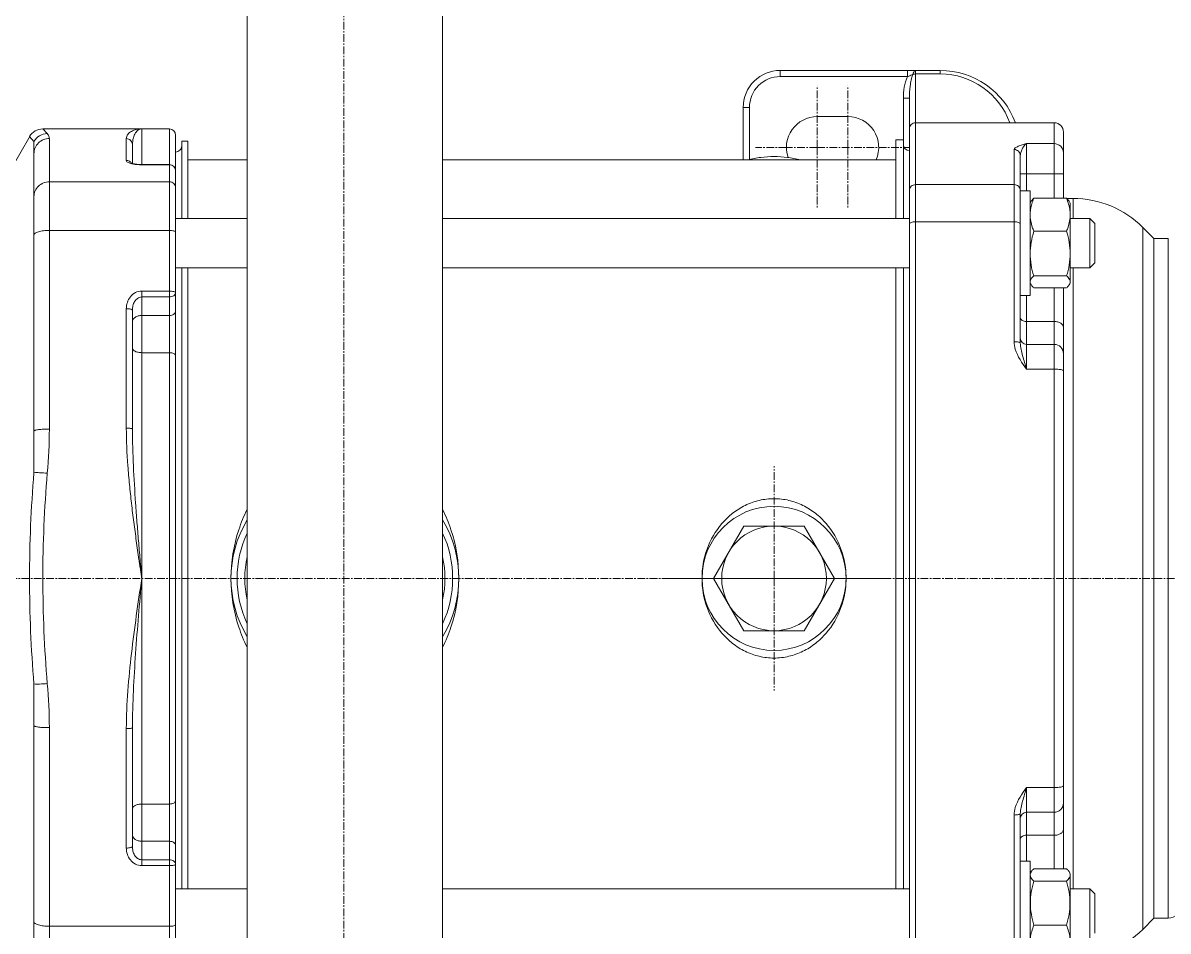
# Model space of a CAD drawing. Header units: millimetres. Extents: x -8913 to 62688, y -13000 to 43000.
# Drawn here: x 907.1 to 1093.1, y 27238.2 to 27385.7 of the extents above; entities that cross this region are included whole.
import ezdxf

# ---------------------------------------------------------------- set-up
doc = ezdxf.new("R2010")
doc.units = ezdxf.units.MM
doc.header["$MEASUREMENT"] = 0
doc.linetypes.add('1735 X DT-5BR-GFP-Ext$0$CENTER', pattern=[2, 1.25, -0.25, 0.25, -0.25])
doc.layers.add('1735 X DT-5BR-GFP-Ext$0$MEP', color=8, linetype='Continuous', lineweight=0)
doc.layers.add('Z--X-REF', color=7, linetype='Continuous', lineweight=0)

# ---------------------------------------------------------------- blocks, each defined once
blk = doc.blocks.new('1735 X DT-5BR-GFP-Ext$0$A$C79553CD1')
at = {"layer": '1735 X DT-5BR-GFP-Ext$0$MEP', "transparency": 33554681}
h = blk.add_hatch(dxfattribs=at)
h.set_pattern_fill('AR-CONC', color=256)
h.set_pattern_definition([(49.99999999999999, (7.152557373046875e-07, -25.00356578826904), (182.1846689960041, -15.93908553890313), [19.05, -209.5500000000002]), (355, (7.152557373046875e-07, -25.00356578826904), (-35.24342142496945, 191.0568452390354), [15.24, -167.64058417]), (100.4514447, (15.18200778961182, -26.33181953430176), (146.9412470903536, 175.1177519121954), [16.19000880000003, -178.0902446000002]), (46.18420000000002, (2.384185791015625e-07, 25.79643487930298), (271.0790408921304, -42.04232793272716), [28.57500000000003, -314.325]), (96.63555760999995, (22.58990001678467, 22.29293441772461), (237.4041340515033, 247.4261245977219), [24.28502314000005, -267.1356081600004]), (351.1841511700001, (2.384185791015625e-07, 25.79643487930298), (237.4041340649775, 247.4261245855329), [22.85996707000003, -251.4597319200005]), (21.00000000000001, (25.40000033378601, 13.09643507003784), (151.6143912691326, -102.2651981870877), [19.05000000000003, -209.5500000000005]), (326.0000000000001, (25.40000033378601, 13.09643507003784), (61.80202834764722, 184.1879661223196), [15.24, -167.64]), (71.45144499999994, (38.03453302383423, 4.574334621429443), (213.4164192787165, 81.92276888590547), [16.19000880000002, -178.0899376000001]), (37.49999999999998, (7.152557373046875e-07, -25.00356578826904), (3.088603250591817, 84.55503887315317), [0, -165.6080000000002, 0, -170.1800000000002, 0, -168.2750000000002]), (7.500000000000011, (7.152557373046875e-07, -25.00356578826904), (66.81966251030588, 100.1805748181197), [0, -97.02800000000009, 0, -161.798, 0, -64.135]), (327.5, (-56.64199948310852, -25.00356578826904), (135.5905951668716, -5.728743992673429), [0, -63.50000000000011, 0, -198.1200000000005, 0, -262.8900000000004]), (317.5, (-82.04199981689453, -25.00356531143188), (148.1291813860183, 25.42649103333307), [0, -82.54999999999998, 0, -131.572, 0, -186.69])])
edge = h.paths.add_edge_path(flags=16)
edge.add_line((-799.9999992847443, -174.9964299201965), (-199.9999995500161, -174.9964294946963))
edge.add_line((-199.9999995231628, -174.9964289665222), (-199.9999989073451, -674.9964296643798))
edge.add_line((-199.9999990463257, -674.9964303970337), (-800.0000003994274, -674.9964288288681))
edge.add_line((-799.9999995231628, -674.9964270591736), (-799.9999985206068, -174.9964283549818))
edge = h.paths.add_edge_path()
edge.add_line((0, 25.00357055664062), (-999.9999991015869, 25.00357050299323))
edge.add_line((-999.9999988079071, 25.00357103347778), (-1000.000000298378, -874.996427245835))
edge.add_line((-1000.000000476837, -874.9964280128479), (7.030278084130259e-07, -874.9964280256308))
edge.add_line((4.76837158203125e-07, -874.9964289665222), (-1.10970290734258e-07, 25.00356937922083))
at = {"layer": '1735 X DT-5BR-GFP-Ext$0$MEP', "linetype": 'Continuous'}
for p, q in [((-558.056667804718, -659.858199596405), (-558.0566916465759, -156.7741136550903)), ((-526.3066701889038, -659.8582029342651), (-526.3066909313202, -156.7741179466248)), ((-638.8816893100739, -492.4999976158142), (-638.8816905021667, -493.077380657196)), ((-612.8816900253296, -492.4999966621399), (-638.8816893100739, -492.4999976158142)), ((-634.8816907405853, -492.4999938011169), (-634.8816905021667, -657.4999985694885)), ((-633.5405466556549, -492.4999995231628), (-633.5405492782593, -493.4999914169312)), ((-612.8816900253296, -492.4999966621399), (-612.8816916942596, -493.4999971389771)), ((-634.8816909790039, -493.0773777961731), (-638.8816905021667, -493.077380657196)), ((-612.8816916942596, -493.4999971389771), (-633.5405471324921, -493.4999942779541)), ((-633.8816907405853, -652.9892873764038), (-633.8816902637482, -497.0107078552246)), ((-633.8816902637482, -497.0107078552246), (-632.8816890716553, -497.010705947876)), ((-632.8816900253296, -503.7508316040039), (-632.8816890716553, -497.010705947876)), ((-623.881689786911, -499.9999966621399), (-618.8816902637482, -499.9999995231628)), ((-607.8816914558411, -506.9385204315186), (-607.8816900253296, -498.4999966621399)), ((-606.8816905021667, -498.4999971389771), (-607.8816900253296, -498.4999966621399)), ((-606.8816900253296, -506.9999976158142), (-606.8816905021667, -498.4999971389771)), ((-634.8816895484924, -500.9999985694885), (-657.3816895484924, -501)), ((-657.3816895484924, -501), (-657.381689786911, -513.2544441223145)), ((-493.2055201530457, -501.9999947547913), (-513.6816928386688, -501.9999976158142)), ((-513.6816902160645, -647.9999961853027), (-513.6816928386688, -501.9999976158142)), ((-509.1816902160645, -501.9999995231628), (-509.1816926002502, -507.8181929588318)), ((-493.8467531204224, -502.7700114250183), (-493.1251916885376, -502.0000066757202)), ((-658.8816905021667, -502.4999976158142), (-658.881689786911, -513.2544422149658)), ((-632.8816919326782, -503.7499961853027), (-631.6816899776459, -503.7499961853027)), ((-632.8816900253296, -516.5527753829956), (-632.8816900253296, -503.7508316040039)), ((-631.6816897392273, -516.5527753829956), (-631.681690454483, -503.7508311271667)), ((-515.681690454483, -503.9999961853027), (-516.6816906929016, -503.9999966621399)), ((-516.6816906929016, -503.9999966621399), (-516.6816909313202, -516.5527749061584)), ((-515.681690454483, -503.9999961853027), (-515.6816899776459, -516.552773475647)), ((-514.6816902160645, -503.000846862793), (-514.6816918849945, -646.9991474151611)), ((-506.6816911697388, -503.5734491348267), (-506.6816902160645, -507.1184978485107)), ((-494.1816911697388, -550.7525272369385), (-494.1816897392273, -503.5535593032837)), ((-491.6816906929016, -504.044894695282), (-490.960107088089, -503.2500004768372)), ((-491.6816902160645, -557.8426814079285), (-491.6816906929016, -504.044894695282)), ((-485.9847102165222, -511.8674592971802), (-491.0408101081848, -503.1100344657898)), ((-652.8816905021667, -504.3915333747864), (-657.3816900253296, -504.3915333747864)), ((-652.8816905021667, -512.0527758598328), (-652.8816905021667, -504.3915333747864)), ((-650.8816914558411, -505.3499622344971), (-650.8816902637482, -536.5621781349182)), ((-507.6816899776459, -504.5651679039001), (-507.6816909313202, -507.6157379150391)), ((-651.8816902637482, -506.3246731758118), (-651.8816900253296, -536.7856540679932)), ((-558.0566902160645, -506.9999990463257), (-631.6816902160645, -506.9999990463257)), ((-516.6816899776459, -506.9999980926514), (-526.3066890239716, -506.9999995231628)), ((-658.8816909790039, -509.292941570282), (-651.8816900253296, -509.2929420471191)), ((-509.1816895008087, -507.7875719070435), (-513.6816916465759, -507.7875719070435)), ((-509.1816926002502, -507.8181929588318), (-513.6816906929016, -507.8181920051575)), ((-650.8816895484924, -511.0415468215942), (-634.8816909790039, -511.0415463447571)), ((-513.6816911697388, -510.5991721153259), (-494.1816899776459, -510.5991721153259)), ((-660.4542741775513, -513.2999973297119), (-660.4542737007141, -516.5527753829956)), ((-660.4542741775513, -513.2999973297119), (-659.4288918972015, -513.2999973297119)), ((-659.3811888694763, -513.2544441223145), (-654.082192659378, -513.2544431686401)), ((-653.4816904067993, -512.0527777671814), (-653.4816906452179, -529.0527729988098)), ((-653.4816904067993, -512.0527777671814), (-651.8816902637482, -512.0527753829956)), ((-659.9816918373108, -514.0527744293213), (-659.793863773346, -513.7274489402771)), ((-659.9816918373108, -514.0527744293213), (-659.981689453125, -526.8312921524048)), ((-653.6695170402527, -513.7274513244629), (-653.4816906452179, -514.0527772903442)), ((-663.981692314148, -517.3527746200562), (-663.1816902160645, -516.5527753829956)), ((-663.1816902160645, -516.5527753829956), (-659.9816908836365, -516.5527739524841)), ((-663.1816902160645, -516.5527753829956), (-663.1816899776459, -524.5527749061584)), ((-558.0566902160645, -516.5527753829956), (-633.8816905021667, -516.5527744293213)), ((-514.6816897392273, -516.5527729988098), (-526.3066914081573, -516.5527739524841)), ((-673.5816912651062, -519.7999982833862), (-671.7679834365845, -517.9862875938416)), ((-671.7679834365845, -517.9862875938416), (-671.7679805755615, -632.0137042999268)), ((-663.981691122055, -517.353497505188), (-663.9816908836365, -523.7520489692688)), ((-659.3943865299225, -518.6266851425171), (-654.0689949989319, -518.6266856193542)), ((-650.881689786911, -517.0909295082092), (-634.881689786911, -517.0909271240234)), ((-513.6816906929016, -518.4868121147156), (-494.1816911697388, -518.4868106842041)), ((-675.8816900253296, -519.7999978065491), (-675.8816919326782, -630.1999969482422)), ((-675.8816900253296, -519.7999978065491), (-673.5816912651062, -519.7999982833862)), ((-673.5816912651062, -519.7999982833862), (-673.5816910266876, -630.199996471405)), ((-663.9816915988922, -523.7527747154236), (-663.1816899776459, -524.5527749061584)), ((-663.1816899776459, -524.5527749061584), (-659.9816918373108, -524.5527744293213)), ((-660.454273223877, -524.5527768135071), (-660.454273223877, -625.4472169876099)), ((-659.4078302383423, -525.8660178184509), (-654.0555527210236, -525.8660178184509)), ((-558.0566906929016, -524.5527739524841), (-633.8816893100739, -524.5527758598328)), ((-632.8816912174225, -524.5527744293213), (-632.8816909790039, -625.4472193717957)), ((-631.6816902160645, -524.5527749061584), (-631.6816906929016, -625.4472208023071)), ((-514.6816902160645, -524.5527749061584), (-526.3066909313202, -524.5527729988098)), ((-516.6816897392273, -524.5527763366699), (-516.6816895008087, -625.4472179412842)), ((-515.681690454483, -524.5527768135071), (-515.6816906929016, -625.4472193717957)), ((-659.4011342525482, -527.8025827407837), (-654.0622465610504, -527.802583694458)), ((-658.8816895484924, -527.8025822639465), (-658.8816893100739, -622.1809215545654)), ((-657.3816912174225, -527.8025832176208), (-657.3816914558411, -622.1809215545654)), ((-653.4816906452179, -529.0527729988098), (-651.8816902637482, -529.0527753829956)), ((-652.8816905021667, -541.0119724273682), (-652.8816909790039, -529.0527720451355)), ((-509.1816897392273, -528.3409872055054), (-513.6816921234131, -528.3409867286682)), ((-509.1816914081573, -529.2936706542969), (-513.6816916465759, -529.2936673164368)), ((-509.1816897392273, -528.3409872055054), (-509.1816902160645, -621.6590070724487)), ((-507.6816899776459, -550.7268671989441), (-507.6816911697388, -531.426082611084)), ((-506.6816897392273, -550.5984377861023), (-506.6816906929016, -531.1955332756042)), ((-657.381689786911, -533.2745070457458), (-652.8816916942596, -533.2745037078857)), ((-513.6816911697388, -532.2961859703064), (-509.1816926002502, -532.2961888313293)), ((-657.3816909790039, -536.9999966621399), (-652.8816919326782, -536.999997138977)), ((-513.6816906929016, -538.3425078392029), (-509.1816906929016, -538.3425073623657)), ((-657.3816902637482, -541.0119738578796), (-652.8816905021667, -541.0119724273682)), ((-621.6966445446014, -574.999997138977), (-616.789167881012, -566.4999966621399)), ((-616.789167881012, -566.4999966621399), (-606.974214553833, -566.4999985694885)), ((-606.974214553833, -566.4999985694885), (-602.0667366981506, -574.9999966621399)), ((-616.7891669273376, -583.4999966621399), (-621.6966445446014, -574.999997138977)), ((-602.0667366981506, -574.9999966621399), (-606.9742131233215, -583.4999980926514)), ((-606.9742131233215, -583.4999980926514), (-616.7891669273376, -583.4999966621399)), ((-491.6816902160645, -645.9550995826721), (-491.6816902160645, -592.1573133468628)), ((-507.6816895008087, -599.2731266021729), (-507.6816895008087, -618.5739130973816)), ((-506.6816897392273, -599.4015574455261), (-506.6816906929016, -618.8044629096985)), ((-494.1816899776459, -646.4464364051819), (-494.181690454483, -599.2474660873413)), ((-652.8816907405853, -608.9880232810974), (-657.3816919326782, -608.9880218505859)), ((-652.8816902637482, -620.94722032547), (-652.8816907405853, -608.9880232810974)), ((-513.6816914081573, -611.6574878692627), (-509.1816902160645, -611.6574869155884)), ((-652.8816914558411, -612.999997138977), (-657.3816895484924, -612.9999995231628)), ((-651.881689786911, -613.2143406867981), (-651.8816900253296, -643.6753239631653)), ((-650.8816907405853, -613.4378170967102), (-650.8816902637482, -644.6500329971313)), ((-657.3816905021667, -616.7254877090454), (-652.8816902637482, -616.7254877090454)), ((-513.6816906929016, -617.7038049697876), (-509.1816914081573, -617.7038073539734)), ((-653.4816904067993, -620.9472212791443), (-653.4816908836365, -637.9472179412842)), ((-653.4816904067993, -620.9472212791443), (-651.8816914558411, -620.9472188949585)), ((-509.1816921234131, -620.7063255310059), (-513.6816916465759, -620.7063269615173)), ((-659.3943853378296, -622.180920124054), (-654.0689945220947, -622.1809229850769)), ((-509.1816902160645, -621.6590070724487), (-513.6816897392273, -621.6590075492859)), ((-659.9816901683807, -623.1778311729431), (-659.9816913604736, -635.9470782279968)), ((-659.3879129886627, -624.1806216239929), (-654.0754668712616, -624.1806201934814)), ((-663.9816908836365, -626.2479434013367), (-663.9816906452179, -632.646493434906)), ((-663.9816899299622, -626.2472195625305), (-663.1816909313202, -625.4472184181213)), ((-663.1816909313202, -625.4472184181213), (-663.1816916465759, -633.4472184181213)), ((-663.1816909313202, -625.4472184181213), (-659.9816892147064, -625.4472198486328)), ((-558.0566906929016, -625.4472198486328), (-633.8816905021667, -625.44722032547)), ((-514.6816897392273, -625.4472198486328), (-526.3066916465759, -625.4472212791443)), ((-675.8816919326782, -630.1999969482422), (-673.5816910266876, -630.199996471405)), ((-673.5816910266876, -630.199996471405), (-671.7679805755615, -632.0137042999268)), ((-659.3811893463135, -631.3412771224976), (-654.082190990448, -631.3412775993347)), ((-513.681690454483, -631.5131826400757), (-494.1816906929016, -631.5131821632385))]:
    blk.add_line(p, q, dxfattribs=at)
at = {"layer": '1735 X DT-5BR-GFP-Ext$0$MEP', "linetype": '1735 X DT-5BR-GFP-Ext$0$CENTER'}
for p, q in [((-542.0343489646912, -659.8582034111023), (-542.0340666770935, -156.7741160392761)), ((-623.8816909790039, -504.9999966621399), (-623.8816924095154, -494.9999966621399)), ((-618.8816905021667, -504.9999980926514), (-618.8816909790039, -494.9999961853027)), ((-628.8816900253296, -504.9999985694885), (-633.8816905021667, -504.9999980926514)), ((-618.8816905021667, -504.9999980926514), (-628.8816900253296, -504.9999985694885)), ((-623.8816909790039, -504.9999966621399), (-623.8816909790039, -514.9999961853027)), ((-618.8816905021667, -504.9999980926514), (-613.8816905021667, -504.9999971389771)), ((-618.8816905021667, -504.9999980926514), (-618.8816900253296, -514.999997138977)), ((-613.8816905021667, -504.9999971389771), (-608.8816914558411, -504.9999971389771)), ((-611.8816902637482, -574.9999985694885), (-611.8816921710968, -556.7999968528748)), ((-269.6816899776459, -574.999997138977), (-1047.99831700325, -574.9999980926514)), ((-611.8816902637482, -574.9999985694885), (-630.0816910266876, -574.9999952316284)), ((-611.8816902637482, -574.9999985694885), (-611.8816909790039, -593.199996471405)), ((-611.8816902637482, -574.9999985694885), (-593.6816902160645, -574.9999976158142))]:
    blk.add_line(p, q, dxfattribs=at)
at = {"layer": '1735 X DT-5BR-GFP-Ext$0$MEP', "linetype": 'Continuous'}
blk.add_lwpolyline([(-509.1816895008087, -507.7875719070435), (-508.9831838607788, -507.7850742340088), (-508.7752275466919, -507.7768559455872), (-508.5716559886932, -507.7630367279053), (-508.3757357597351, -507.7440509796143), (-508.1902649402618, -507.7202653884888), (-508.0222773551941, -507.6931223869324), (-507.8726401329041, -507.6636023521423), (-507.7419137954712, -507.6326460838318), (-507.6349220275879, -507.6026120185852), (-507.5506236553192, -507.5748381614685), (-507.5077464580536, -507.5587372779846)], dxfattribs=at)
for radius in [11.69999999999999, 8.499999999999995]:
    blk.add_circle((-611.8816902637482, -574.9999985694885), radius, dxfattribs=at)
for centre, radius, start, end in [((-638.8816928863525, -505.4999980926514), 13.00000000000002, 90.00001366037836, 159.7474102470581), ((-612.8816905021667, -498.4999980926514), 5.999999999999997, 0, 90.00001366037836), ((-638.881575345993, -505.07759141922), 12.00021444610002, 90.00054641513357, 160.1297670109944), ((-612.8816905021667, -498.4999980926514), 4.999999999999997, 0, 90.00001366037836), ((-623.8816909790039, -504.9999966621399), 4.999999999999997, 90.00001366037836, 203.5997968319584), ((-618.8816905021667, -504.9999980926514), 4.999999999999997, 340.8293447346813, 90.00001366037836), ((-657.381689786911, -502.4999971389771), 1.499999999999999, 90.00001366037836, 180), ((-634.8816907405853, -501.9999976158142), 1, 0, 90.00001366037836), ((-513.6816902160645, -502.9999980926514), 1, 90.00001366037836, 180), ((-493.1250665187836, -504.4999966621399), 2.499999999499999, 29.9999987377448, 90.00001366037836), ((-493.8688385486603, -505.2833595275879), 2.513444542499998, 29.52056083077913, 89.49659490774391), ((-633.8816912174225, -504.5499973297119), 1, 270.0000136603783, 0), ((-514.6816902160645, -504.7499995231628), 1, 180, 270.0000136603783), ((-509.0221004486084, -501.0328402519226), 6.777821268300008, 276.5735644483955, 278.4753506858083), ((-513.6816909313202, -508.787570476532), 1.000000003999999, 90.00001366037836, 180), ((-660.4542751312256, -529.2999973297119), 16, 90.00001366037836, 135.0000096593471), ((-659.2978327274323, -515.9643979072571), 5.816147570199997, 0.07704456087667835, 8.882627547728571), ((-657.3816900253296, -538.4999976158142), 1.499999999999999, 90.00001366037836, 180), ((-652.8816905021667, -535.9999976158142), 1, 270.0000136603783, 0), ((-696.3489873409271, -575.0232625007629), 203.2239235159003, 0.006556981574587247, 4.830072951684988), ((-695.7832009792328, -575.0216345787048), 204.8231998534003, 0.006065207960315984, 4.811182370893454), ((-542.1816902160645, -574.9999985694885), 18.49699999999999, 149.1203476995238, 210.8796523004762), ((-542.1816902160645, -574.9999985694885), 18.49699999999999, 329.1203476995238, 30.87965230047622), ((-542.1816902160645, -574.9999985694885), 17.49999999999999, 155.113464531877, 204.886535468123), ((-542.1816902160645, -574.9999985694885), 17.49999999999999, 335.1134645318771, 24.88653546812299), ((-542.1816902160645, -574.9999985694885), 16.24999999999999, 167.6671176472809, 192.3329119607355), ((-542.1816902160645, -574.9999985694885), 16.24999999999999, 347.6671176472809, 12.33291196073553), ((-698.1039266586304, -574.9026169776917), 204.9788837096002, 355.1905998242554, 359.9727885283926), ((-697.4208731651306, -574.9094715118408), 206.4608904455002, 355.20789992774, 359.9748922262182), ((-657.3816907405853, -611.4999961853027), 1.499999999999999, 180, 270.0000136603783), ((-652.8816905021667, -613.9999966621399), 1, 0, 90.00001366037836), ((-675.8816900253296, -627.9999976158142), 2.199999999999999, 180, 270.0000136603783), ((-660.4542746543884, -620.6999969482422), 16, 224.9999903406529, 270.0000136603783)]:
    blk.add_arc(centre, radius, start, end, dxfattribs=at)
for points, knots in [([(-634.8816909790039, -492.4999961853027), (-634.8344776630402, -492.4999985694885), (-634.6943457126617, -492.5525317192078), (-634.538450717926, -492.7842130661011), (-634.4760732650757, -492.9947371482849), (-634.4523694515228, -493.1183104515076)], [0, 0, 0, 0, 0.1773145692, 0.5274332386999999, 1, 1, 1, 1]), ([(-634.4523704051971, -493.1183094978333), (-634.4864039421082, -493.1114726066589), (-634.6282546520233, -493.0871143341064), (-634.7725148200989, -493.0773811340332), (-634.8816909790039, -493.0773777961731)], [0, 0, 0, 0, 0.2412479525, 1, 1, 1, 1]), ([(-633.8816890716553, -497.010705947876), (-633.8816900253296, -496.3516979217529), (-633.9295153617859, -495.3597202301025), (-634.1352458000183, -494.059380531311), (-634.3077881336212, -493.4145150184631), (-634.4523704051971, -493.1183094978333)], [0, 0, 0, 0, 0.4998753119, 0.7499831404, 1, 1, 1, 1]), ([(-633.5405507087708, -493.4999899864197), (-633.6203501224518, -493.4740428924561), (-633.9323327541351, -493.3674697875977), (-634.2358798980713, -493.234797000885), (-634.452353477478, -493.1183457374573)], [0, 0, 0, 0, 0.2544932698, 1, 1, 1, 1]), ([(-632.8816890716553, -497.010705947876), (-632.8816902637482, -496.4117207527161), (-632.9760036468506, -495.2150793075562), (-633.2872865200043, -494.0417098999023), (-633.5405471324921, -493.4999942779541)], [0, 0, 0, 0, 0.5004141490999999, 1, 1, 1, 1]), ([(-509.1816878318787, -501.9999976158142), (-508.888605594635, -502.0000019073486), (-508.313588142395, -502.06112241745), (-507.5252239704132, -502.3434057235718), (-506.8861629962921, -502.8240351676941), (-506.6816921234131, -503.3287091255188), (-506.6816890239716, -503.573447227478)], [0, 0, 0, 0, 0.2729471942, 0.5331671647, 0.7720732193000001, 1, 1, 1, 1]), ([(-509.1816437244415, -501.9999976158142), (-508.9997317790985, -502.0000014305115), (-508.5904903411865, -502.1423258781433), (-508.1161468029022, -502.6821551322937), (-507.7673125267029, -503.516236782074), (-507.6816909313202, -504.1895151138306), (-507.6816899776459, -504.5651679039001)], [0, 0, 0, 0, 0.1691656781, 0.3782523183, 0.6506708539, 1, 1, 1, 1]), ([(-507.6816899776459, -504.5651679039001), (-507.6816906929016, -504.3118319511414), (-507.4664807319641, -503.7828402519226), (-506.9365208148956, -503.5734481811523), (-506.6816890239716, -503.573447227478)], [0, 0, 0, 0, 0.4985295177, 1, 1, 1, 1]), ([(-494.1816897392273, -503.5535593032837), (-494.1817021369934, -503.4792351722717), (-494.1497509479523, -503.1903920173645), (-493.9923882484436, -502.9267482757568), (-493.8467531204224, -502.7700114250183)], [0, 0, 0, 0, 0.2578206263, 1, 1, 1, 1]), ([(-491.681690454483, -506.0331139564514), (-491.6816899776459, -505.7104840278625), (-491.8121004104614, -505.0573859214783), (-492.3694777488708, -504.2334327697754), (-493.2001473903656, -503.6821632385254), (-493.8566026687622, -503.5535578727722), (-494.1816897392273, -503.5535593032837)], [0, 0, 0, 0, 0.2490821701, 0.4986593588, 0.7490213178, 1, 1, 1, 1]), ([(-658.8816893100739, -505.8619556427002), (-658.8816905021667, -505.4857106208801), (-658.5542621612549, -504.6981782913208), (-657.7632677555084, -504.3915328979492), (-657.3816900253296, -504.3915333747864)], [0, 0, 0, 0, 0.4964801377, 1, 1, 1, 1]), ([(-652.8816909790039, -504.3915338516235), (-652.6448616981506, -504.4589076042175), (-652.192437171936, -504.5898790359497), (-651.6565697193146, -504.7701420783997), (-651.2869477272034, -504.9384078979492), (-651.0458989143372, -505.0781507492065), (-650.881698846817, -505.2391996383667), (-650.8816914558411, -505.3499622344971)], [0, 0, 0, 0, 0.3244838058, 0.6200011986999999, 0.7468318173, 0.8540349695999999, 1, 1, 1, 1]), ([(-652.8816909790039, -504.3915338516235), (-652.6151010990143, -504.5800490379333), (-652.2941246032715, -505.0325932502747), (-651.9824059009552, -505.7002501487732), (-651.8816916942596, -506.1139688491821), (-651.881689786911, -506.3246712684631)], [0, 0, 0, 0, 0.4402550297, 0.7158932697, 1, 1, 1, 1]), ([(-651.881689786911, -506.3246712684631), (-651.8816905021667, -506.0750479698181), (-651.6620683670044, -505.5518112182617), (-651.1358776092529, -505.3499631881714), (-650.8816914558411, -505.3499622344971)], [0, 0, 0, 0, 0.4954723351, 1, 1, 1, 1]), ([(-611.8816914558411, -506.4909100532532), (-612.6029670238495, -506.4909086227417), (-614.0438702106476, -506.5846748352051), (-615.4628305435181, -506.842077255249), (-616.1636571884155, -506.9997248649597)], [0, 0, 0, 0, 0.5010200261, 1, 1, 1, 1]), ([(-607.5997135639191, -506.9997272491455), (-608.3005421161652, -506.8420767784119), (-609.7195036411285, -506.584677696228), (-611.1604127883911, -506.4909119606018), (-611.8816914558411, -506.4909100532532)], [0, 0, 0, 0, 0.49897999, 1, 1, 1, 1]), ([(-506.6816892623901, -507.1184983253479), (-506.6816990375519, -507.2797136306763), (-507.024218082428, -507.4893493652344), (-507.4769370555878, -507.6365480422974), (-507.8274762630463, -507.7074213027954), (-508.0231585502625, -507.7366423606873)], [0, 0, 0, 0, 0.3168654364, 0.6111293022, 1, 1, 1, 1]), ([(-513.6816906929016, -507.8181920051575), (-513.9356641769409, -507.8181915283203), (-514.4607009887695, -508.0176215171814), (-514.6816897392273, -508.5390844345093), (-514.681690454483, -508.7875714302063)], [0, 0, 0, 0, 0.5054579665, 1, 1, 1, 1]), ([(-508.2461831569672, -507.7661008834839), (-508.3206329345703, -507.774703502655), (-508.6315388679504, -507.8056354522705), (-508.9442224502563, -507.8181867599487), (-509.1816892623901, -507.8181929588318)], [0, 0, 0, 0, 0.2398924549, 1, 1, 1, 1]), ([(-651.8816890716553, -511.9831652641296), (-651.8816914558411, -511.7406992912292), (-651.6535954475403, -511.2286276817322), (-651.1346855163574, -511.0415468215942), (-650.8816895484924, -511.0415472984314)], [0, 0, 0, 0, 0.4893740708, 1, 1, 1, 1]), ([(-633.8816914558411, -511.983166217804), (-633.8816895484924, -511.7406997680664), (-634.1097841262817, -511.2286252975464), (-634.6286959648132, -511.0415458679199), (-634.8816895484924, -511.0415463447571)], [0, 0, 0, 0, 0.4893740708, 1, 1, 1, 1]), ([(-513.6816899776459, -510.5991702079773), (-513.9351541996002, -510.5991711616516), (-514.4569914340973, -510.7920708656311), (-514.6816902160645, -511.3086113929749), (-514.6816897392273, -511.5539116859436)], [0, 0, 0, 0, 0.5081837515, 1, 1, 1, 1]), ([(-491.6816895008087, -512.9860224723816), (-491.6816897392273, -512.6749815940857), (-491.8139321804047, -512.0416126251221), (-492.3748664855957, -511.248547077179), (-493.2051155567169, -510.7214064598083), (-493.8570504188538, -510.5991697311401), (-494.1816899776459, -510.5991721153259)], [0, 0, 0, 0, 0.2446600344, 0.492440215, 0.7446450698999999, 1, 1, 1, 1]), ([(-659.981691122055, -515.9565801620483), (-659.9816908836365, -515.727689743042), (-659.924786567688, -514.8006138801575), (-659.6479194164276, -513.8990201950073), (-659.3811888694763, -513.2544441223145)], [0, 0, 0, 0, 0.2470569742, 1, 1, 1, 1]), ([(-659.3811888694763, -513.2544441223145), (-659.4257185459137, -513.2949228286743), (-659.5859456062317, -513.4477562904358), (-659.7311763763428, -513.6196341514587), (-659.8122220039368, -513.7593574523926)], [0, 0, 0, 0, 0.271431521, 1, 1, 1, 1]), ([(-654.082192659378, -513.2544431686401), (-654.0376615524292, -513.294921875), (-653.8774354457855, -513.4477558135986), (-653.7322056293488, -513.619635105133), (-653.6511597633362, -513.7593579292297)], [0, 0, 0, 0, 0.271431521, 1, 1, 1, 1]), ([(-659.394385099411, -518.6266841888428), (-659.4828109741211, -518.4110903739929), (-659.8036046028137, -517.555920124054), (-659.981691122055, -516.6378378868103), (-659.981691122055, -515.9565801620483)], [0, 0, 0, 0, 0.254871232, 1, 1, 1, 1]), ([(-654.0689940452576, -518.6266856193542), (-653.9805710315704, -518.4110903739929), (-653.6597762107849, -517.5559186935425), (-653.4816906452179, -516.6378378868103), (-653.4816904067993, -515.9565830230713)], [0, 0, 0, 0, 0.254871232, 1, 1, 1, 1]), ([(-651.8816890716553, -517.4276089668274), (-651.8816900253296, -517.3777279853821), (-651.7869403362274, -517.2609286308289), (-651.5630149841309, -517.1738266944885), (-651.2485325336456, -517.1047286987305), (-651.0095367431641, -517.0909276008606), (-650.8816895484924, -517.0909314155579)], [0, 0, 0, 0, 0.1350059967, 0.3539919477, 0.6539867965999999, 1, 1, 1, 1]), ([(-633.8816912174225, -517.4276080131531), (-633.8816890716553, -517.3777275085449), (-633.9764406681061, -517.2609252929688), (-634.2003648281097, -517.1738247871399), (-634.5148463249207, -517.1047296524048), (-634.753842830658, -517.0909295082092), (-634.881689786911, -517.0909271240234)], [0, 0, 0, 0, 0.1350059967, 0.3539919477, 0.6539867967, 1, 1, 1, 1]), ([(-513.6816892623901, -518.4868125915527), (-513.9191751480103, -518.4868121147156), (-514.2431573867798, -518.5206608772278), (-514.5803914070129, -518.6332635879517), (-514.6816897392273, -518.7386054992676), (-514.6816902160645, -518.7842516899109)], [0, 0, 0, 0, 0.6556326170000001, 0.8739888653, 1, 1, 1, 1]), ([(-491.6816897392273, -519.2304034233093), (-491.6816892623901, -519.1162819862366), (-491.8475925922394, -518.940761089325), (-492.1189455986023, -518.8035778999329), (-492.5704181194305, -518.6437363624573), (-493.2663326263428, -518.5208225250244), (-493.8621935844421, -518.4868111610413), (-494.1816899776459, -518.4868116378784)], [0, 0, 0, 0, 0.1257466037, 0.2228397198, 0.3443201231, 0.6479640114999999, 1, 1, 1, 1]), ([(-659.9526512622833, -526.6217947006226), (-659.9344165325165, -526.555549621582), (-659.8138513565063, -526.2635746002197), (-659.5894973278046, -526.0296578407288), (-659.4078304767609, -525.8660202026367)], [0, 0, 0, 0, 0.2193643045, 1, 1, 1, 1]), ([(-653.4816904067993, -526.8312940597534), (-653.4816896915436, -526.7486662864685), (-653.5496172904968, -526.3652081489563), (-653.8333749771118, -526.0661492347717), (-654.0555522441864, -525.8660202026367)], [0, 0, 0, 0, 0.2165006806, 1, 1, 1, 1]), ([(-659.8477034568787, -527.2848129272461), (-659.8689246177673, -527.2482762336731), (-659.942054271698, -527.1076879501343), (-659.9816908836365, -526.9476642608643), (-659.981689453125, -526.8312921524048)], [0, 0, 0, 0, 0.2663757903, 1, 1, 1, 1]), ([(-659.4011340141296, -527.8025817871094), (-659.4473900794983, -527.7611117362976), (-659.6134495735168, -527.6048126220703), (-659.7642126083374, -527.4285650253296), (-659.8477034568787, -527.2848129272461)], [0, 0, 0, 0, 0.2720444163, 1, 1, 1, 1]), ([(-654.0622465610504, -527.802583694458), (-654.0159916877747, -527.7611145973206), (-653.8499298095703, -527.6048150062561), (-653.6991670131683, -527.4285650253296), (-653.6156775951385, -527.2848129272461)], [0, 0, 0, 0, 0.2720444163, 1, 1, 1, 1]), ([(-653.6156775951385, -527.2848129272461), (-653.5944561958313, -527.2482738494873), (-653.521324634552, -527.10768699646), (-653.4816913604736, -526.9476642608643), (-653.4816904067993, -526.8312940597534)], [0, 0, 0, 0, 0.2663757903, 1, 1, 1, 1]), ([(-513.6816921234131, -528.3409867286682), (-513.9186043739319, -528.3409905433655), (-514.2429783344269, -528.3705577850342), (-514.5704658031464, -528.4579796791077), (-514.6816899776459, -528.5462474822998), (-514.6816899776459, -528.5865616798401)], [0, 0, 0, 0, 0.6688449295000001, 0.8861878779000001, 1, 1, 1, 1]), ([(-513.6816916465759, -529.2936673164368), (-513.9272763729095, -529.2936677932739), (-514.296676158905, -529.202467918396), (-514.6206595897675, -528.8816590309143), (-514.6816892623901, -528.68026304245), (-514.6816899776459, -528.5865616798401)], [0, 0, 0, 0, 0.5524866237, 0.789200626, 1, 1, 1, 1]), ([(-506.6816906929016, -531.1955332756042), (-506.6817376613617, -530.5130395889282), (-507.0274949073792, -529.4294242858887), (-508.1164467334747, -528.5206079483032), (-508.8289480209351, -528.3409934043884), (-509.1816897392273, -528.340989112854)], [0, 0, 0, 0, 0.4928020135, 0.7452999073000001, 1, 1, 1, 1]), ([(-507.6816911697388, -531.426082611084), (-507.6816964149475, -531.1873240470886), (-507.7366483211517, -530.707715511322), (-507.9981536865234, -530.0326156616211), (-508.4655277729034, -529.4695453643799), (-508.9453313350677, -529.2936863899231), (-509.1816899776459, -529.2936682701111)], [0, 0, 0, 0, 0.2508582805, 0.5015713666, 0.7516600444, 1, 1, 1, 1]), ([(-513.6816911697388, -532.2961859703064), (-513.927294254303, -532.2961888313293), (-514.2967021465302, -532.2049779891968), (-514.620667219162, -531.8841590881348), (-514.6816899776459, -531.6827793121338), (-514.6816921234131, -531.5890808105469)], [0, 0, 0, 0, 0.5525268583, 0.7892060286, 1, 1, 1, 1]), ([(-506.6816906929016, -531.1955332756042), (-506.9184947013855, -531.1955327987671), (-507.2437994480133, -531.2231583595276), (-507.5670709609985, -531.3047876358032), (-507.681690454483, -531.3872318267822), (-507.6816911697388, -531.426082611084)], [0, 0, 0, 0, 0.6726922275, 0.8896347003, 1, 1, 1, 1]), ([(-658.8816905021667, -534.2156825065613), (-658.8816909790039, -534.0897197723389), (-658.7840375900269, -533.8129425048828), (-658.4318702220917, -533.5120458602905), (-657.945241689682, -533.3183856010437), (-657.574538230896, -533.2745065689087), (-657.3816909790039, -533.2745070457458)], [0, 0, 0, 0, 0.1957913086, 0.4268890039, 0.7002395268000001, 1, 1, 1, 1]), ([(-652.8816919326782, -533.2745060920715), (-652.7531409263611, -533.2745079994202), (-652.506010055542, -533.2452301979065), (-652.1815314292908, -533.1162061691284), (-651.9468016624451, -532.9155220985413), (-651.8816900253296, -532.7310180664062), (-651.8816914558411, -532.6470565795898)], [0, 0, 0, 0, 0.2997237509, 0.5731236608, 0.804233009, 1, 1, 1, 1]), ([(-507.6816911697388, -533.3568472862244), (-507.6816890239716, -533.2162976264954), (-507.7729680538177, -532.9144024848938), (-508.1225008964539, -532.5686869621277), (-508.6134877204895, -532.346706867218), (-508.9884643554688, -532.2961874008179), (-509.1816899776459, -532.2961854934692)], [0, 0, 0, 0, 0.2094668497, 0.4446559298, 0.7120302568000001, 1, 1, 1, 1]), ([(-650.8816895484924, -536.5621790885925), (-650.8816974163055, -536.9719591140747), (-651.1717495918274, -538.6219844818115), (-652.1670358181, -540.0036206245422), (-652.8816905021667, -541.0119724273682)], [0, 0, 0, 0, 0.2490006728, 1, 1, 1, 1]), ([(-651.8816900253296, -536.7856540679932), (-651.8816924095154, -537.1269016265869), (-651.98797082901, -537.819344997406), (-652.3555653095245, -539.2213864326477), (-652.674388885498, -540.2848176956177), (-652.8816905021667, -541.0119724273682)], [0, 0, 0, 0, 0.2352272371, 0.4787872397, 1, 1, 1, 1]), ([(-651.8816900253296, -536.7856540679932), (-651.8816905021667, -536.7474904060364), (-651.7656917572021, -536.667356967926), (-651.5616619586945, -536.6182713508606), (-651.2449505329132, -536.57044506073), (-651.0093765258789, -536.5621800422668), (-650.8816895484924, -536.5621790885925)], [0, 0, 0, 0, 0.1086091012, 0.3254438104, 0.6366150699, 1, 1, 1, 1]), ([(-513.6816906929016, -538.3425078392029), (-513.8098857402802, -538.3425078392029), (-514.0558290481567, -538.368567943573), (-514.4237034320831, -538.4732184410095), (-514.6816914081573, -538.6912336349487), (-514.6816890239716, -538.8446655273438)], [0, 0, 0, 0, 0.3239788287, 0.6122486225, 1, 1, 1, 1]), ([(-507.6816902160645, -537.5892720222473), (-507.681690454483, -537.8194189071655), (-508.0686721801758, -538.1464447975159), (-508.6204822063446, -538.3034152984619), (-508.9893968105316, -538.3425102233887), (-509.1816899776459, -538.3425097465515)], [0, 0, 0, 0, 0.3877513764, 0.6760211663, 1, 1, 1, 1]), ([(-658.8816907405853, -541.308379650116), (-658.8816905021667, -541.2547235488892), (-658.6989676952362, -541.150221824646), (-658.4026155471802, -541.0863647460938), (-657.925106048584, -541.022819519043), (-657.573201417923, -541.0119738578796), (-657.3816905021667, -541.0119729042053)], [0, 0, 0, 0, 0.1028308532, 0.319463254, 0.6329675593999999, 1, 1, 1, 1]), ([(-509.1816911697388, -574.9996218681335), (-509.1797528266907, -574.9358406066895), (-509.1613812446594, -574.809205532074), (-509.1445980072021, -574.5545339584351), (-509.1034731864929, -574.1096963882446), (-509.0280547142029, -573.2195959091187), (-508.9174427986145, -571.9484395980835), (-508.7876803874969, -570.4232759475708), (-508.6173462867737, -568.3913297653198), (-508.4125018119812, -565.8540563583374), (-508.1111142635345, -561.8054280281067), (-507.8027355670929, -556.766134262085), (-507.6816868782043, -552.7344279289246), (-507.6816899776459, -550.7268686294556)], [0, 0, 0, 0, 0.0078696197, 0.0157376514, 0.0314780757, 0.0629579604, 0.1259081422, 0.1888364205, 0.2517318652, 0.3773806489, 0.5027679975, 0.7524133806000001, 1, 1, 1, 1]), ([(-509.181690454483, -574.9999952316284), (-509.1797380447388, -574.9359216690063), (-509.1506559848785, -574.8099765777588), (-509.1187977790833, -574.5557808876038), (-509.0508577823639, -574.1120080947876), (-508.9602780342102, -573.4774889945984), (-508.8491871356964, -572.7162752151489), (-508.7026953697205, -571.7012267112732), (-508.5209345817566, -570.4323511123657), (-508.2357380390167, -568.4019737243652), (-507.892829656601, -565.863329410553), (-507.5150978565216, -562.8145341873169), (-507.1843447685242, -559.7632689476013), (-506.8284816741943, -555.6962394714355), (-506.6816799640656, -552.6363925933838), (-506.6816897392273, -550.5984382629395)], [0, 0, 0, 0, 0.0078343639, 0.0156687631, 0.0313374532, 0.0626744146, 0.0940103909, 0.125344889, 0.1880074639, 0.2506581729, 0.3759076956, 0.5010611499000001, 0.6260854503, 0.7509467462, 1, 1, 1, 1]), ([(-506.6816897392273, -550.5984382629395), (-506.8091270923615, -550.5984373092651), (-507.0408232212067, -550.6041016578674), (-507.3658039569855, -550.628128528595), (-507.5432829856873, -550.6615753173828), (-507.6816895008087, -550.696626663208), (-507.6816899776459, -550.7268686294556)], [0, 0, 0, 0, 0.3749157474, 0.6948054772, 0.911034553, 1, 1, 1, 1]), ([(-491.6816895008087, -551.0715746879578), (-491.6816892623901, -551.0453686714172), (-491.7530131340027, -550.9858465194702), (-491.9919385910034, -550.9092826843262), (-492.5036649703979, -550.824390411377), (-493.2706887722015, -550.7671613693237), (-493.8626470565796, -550.7525315284729), (-494.1816911697388, -550.7525272369385)], [0, 0, 0, 0, 0.0307622796, 0.0911523124, 0.3070557144, 0.6254887401, 1, 1, 1, 1]), ([(-491.6816902160645, -557.8426814079285), (-491.9851152896881, -557.8201460838318), (-492.709216594696, -557.8331680297852), (-493.4300489425659, -557.8764820098877), (-493.8467545509338, -557.9116249084473)], [0, 0, 0, 0, 0.4211546387, 1, 1, 1, 1]), ([(-623.5816900730133, -574.9999961853027), (-623.5816917419434, -573.393060207367), (-623.0284295082092, -570.1590185165405), (-620.9827551841736, -566.5996713638306), (-618.6547431945801, -564.3658990859985), (-616.5984692573547, -563.070502281189), (-614.30606341362, -562.246190071106), (-611.8816776275635, -561.9620628356934), (-609.4573056697845, -562.2461986541748), (-607.164927482605, -563.0704965591431), (-605.1086676120758, -564.3658747673035), (-602.7806432247162, -566.5996432304382), (-600.7349529266357, -570.1590008735657), (-600.1816906929016, -573.3930606842041), (-600.1816902160645, -575)], [0, 0, 0, 0, 0.1250112539, 0.2495835676, 0.3120471946, 0.3745744785, 0.4372341381, 0.5000004641, 0.5627663471000001, 0.6254249624, 0.6879515615999999, 0.7504153091, 0.8749886599, 1, 1, 1, 1]), ([(-560.6786894798279, -574.9999980926514), (-560.6786909103394, -572.3327760696411), (-560.066410779953, -568.4588932991028), (-558.5885586738586, -564.8674297332764), (-558.0566902160645, -563.8057007789612)], [0, 0, 0, 0, 0.1256296675, 0.1812717778854944, 0.1812717778854944, 0.1812717778854944, 0.1812717778854944]), ([(-526.3066895008087, -563.8057050704956), (-525.7748246192932, -564.8674263954163), (-524.2969703674316, -568.458890914917), (-523.6846916675568, -572.3327708244324), (-523.6846904754639, -574.999997138977)], [0.8187282337592432, 0.8187282337592432, 0.8187282337592432, 0.8187282337592432, 0.8743701877, 1, 1, 1, 1]), ([(-600.1816902160645, -575), (-600.1816902160645, -576.6069326400757), (-600.7349503040314, -579.840977191925), (-602.7806262969971, -583.4003233909607), (-605.1086382865906, -585.6340947151184), (-607.1649105548859, -586.9294919967651), (-609.4573163986206, -587.7538018226624), (-611.8817028999329, -588.0379309654236), (-614.3060746192932, -587.7537965774536), (-616.5984539985657, -586.9294981956482), (-618.6547119617462, -585.6341190338135), (-620.9827370643616, -583.4003529548645), (-623.0284266471863, -579.8409905433655), (-623.5816910266876, -576.6069321632385), (-623.5816900730133, -574.9999961853027)], [0, 0, 0, 0, 0.1250112539, 0.2495835676, 0.3120471946, 0.3745744785, 0.4372341381, 0.5000004641, 0.5627663471000001, 0.6254249624, 0.6879515615999999, 0.7504153091, 0.8749886599, 1, 1, 1, 1]), ([(-558.0566911697388, -586.1942982673645), (-558.5886015892029, -585.1324853897095), (-560.0664262771606, -581.541003704071), (-560.6786901950836, -577.6671228408813), (-560.6786894798279, -574.9999980926514)], [0.8187281518037929, 0.8187281518037929, 0.8187281518037929, 0.8187281518037929, 0.8743747271, 1, 1, 1, 1]), ([(-523.6846904754639, -574.999997138977), (-523.6846895217896, -577.6671199798584), (-524.2969522476196, -581.5410008430481), (-525.7747783660889, -585.1324825286865), (-526.3066911697388, -586.1942977905273)], [0, 0, 0, 0, 0.1256251424, 0.1812718444459374, 0.1812718444459374, 0.1812718444459374, 0.1812718444459374]), ([(-509.1816902160645, -574.9994940757751), (-508.8292961120605, -579.061083316803), (-508.2986092567444, -585.1397624015808), (-507.8026280403137, -593.2337198257446), (-507.6816911697388, -597.2655215263367), (-507.6816906929016, -599.2731280326843)], [0, 0, 0, 0, 0.5027706257, 0.7524155467, 1, 1, 1, 1]), ([(-509.181690454483, -574.9999952316284), (-508.5900073051453, -579.0570378303528), (-507.6985599994659, -585.1385636329651), (-506.8774390220642, -593.2811317443848), (-506.6816916465759, -597.3636131286621), (-506.6816897392273, -599.4015574455261)], [0, 0, 0, 0, 0.5010606222, 0.7509403893000001, 1, 1, 1, 1]), ([(-491.6816902160645, -592.1573133468628), (-491.985114812851, -592.1798510551453), (-492.709219455719, -592.1668291091919), (-493.4300494194031, -592.1235108375549), (-493.8467535972595, -592.0883708000183)], [0, 0, 0, 0, 0.4211546527, 1, 1, 1, 1]), ([(-507.6816906929016, -599.2731280326843), (-507.6816906929016, -599.3033666610718), (-507.5432815551758, -599.3384189605713), (-507.3658032417297, -599.3718662261963), (-507.040824174881, -599.395893573761), (-506.8091268539429, -599.4015588760376), (-506.6816897392273, -599.4015574455261)], [0, 0, 0, 0, 0.08896544599999999, 0.3051945212, 0.6250842518, 1, 1, 1, 1]), ([(-491.6816897392273, -598.9284210205078), (-491.681690454483, -598.9546256065369), (-491.7530138492584, -599.0141491889954), (-491.9919373989105, -599.0907106399536), (-492.5036637783051, -599.1756014823914), (-493.2706882953644, -599.232831954956), (-493.8626487255096, -599.2474646568298), (-494.181690454483, -599.2474660873413)], [0, 0, 0, 0, 0.0307622795, 0.0911523118, 0.307055712, 0.6254887362, 1, 1, 1, 1]), ([(-658.881689786911, -608.6916136741638), (-658.8816902637482, -608.7452673912048), (-658.6989688873291, -608.8497734069824), (-658.4026165008545, -608.9136309623718), (-657.9251050949097, -608.9771728515625), (-657.5732028484344, -608.988018989563), (-657.3816902637482, -608.9880199432373)], [0, 0, 0, 0, 0.1028308523, 0.3194632549, 0.6329675637, 1, 1, 1, 1]), ([(-652.8816888332367, -608.9880223274231), (-652.1670079231262, -609.9964022636414), (-651.1717381477356, -611.3780550956726), (-650.881698846817, -613.0280771255493), (-650.8816907405853, -613.4378170967102)], [0, 0, 0, 0, 0.7510239798999999, 1, 1, 1, 1]), ([(-652.8816888332367, -608.9880223274231), (-652.6743698120117, -609.7151880264282), (-652.355569601059, -610.7786407470703), (-651.987952709198, -612.1806817054749), (-651.8816928863525, -612.8731083869934), (-651.8816907405853, -613.2143421173096)], [0, 0, 0, 0, 0.5212255808, 0.7647828657, 1, 1, 1, 1]), ([(-513.6816916465759, -611.6574878692627), (-513.8098864555359, -611.6574850082397), (-514.0558288097382, -611.6314249038696), (-514.4237036705017, -611.5267763137817), (-514.6816911697388, -611.3087611198425), (-514.6816902160645, -611.1553301811218)], [0, 0, 0, 0, 0.3239788344, 0.6122486240999999, 1, 1, 1, 1]), ([(-507.6816902160645, -612.410722732544), (-507.6816897392273, -612.1805768013), (-508.0686717033386, -611.8535504341125), (-508.6204822063446, -611.696578502655), (-508.9893958568573, -611.6574859619141), (-509.1816899776459, -611.6574864387512)], [0, 0, 0, 0, 0.3877513756, 0.676021165, 1, 1, 1, 1]), ([(-651.8816907405853, -613.2143421173096), (-651.8816900253296, -613.2525043487549), (-651.7656917572021, -613.3326387405396), (-651.5616641044617, -613.3817219734192), (-651.2449493408203, -613.4295501708984), (-651.0093779563904, -613.4378151893616), (-650.8816907405853, -613.4378170967102)], [0, 0, 0, 0, 0.1086095382, 0.3254440142, 0.6366150845, 1, 1, 1, 1]), ([(-658.8816905021667, -615.7843108177185), (-658.8816893100739, -615.9102716445923), (-658.7840385437012, -616.1870527267456), (-658.4318673610687, -616.4879460334778), (-657.9452402591705, -616.6816096305847), (-657.5745389461517, -616.7254867553711), (-657.3816905021667, -616.7254877090454)], [0, 0, 0, 0, 0.1957913087, 0.426889004, 0.7002395267, 1, 1, 1, 1]), ([(-652.8816902637482, -616.7254877090454), (-652.7531380653381, -616.7254881858826), (-652.5060105323792, -616.7547645568848), (-652.1815314292908, -616.8837881088257), (-651.9468016624451, -617.0844721794128), (-651.8816900253296, -617.2689747810364), (-651.8816895484924, -617.3529391288757)], [0, 0, 0, 0, 0.2997237508, 0.5731236608, 0.8042330091, 1, 1, 1, 1]), ([(-507.6816911697388, -616.6431469917297), (-507.6816890239716, -616.7836980819702), (-507.772967338562, -617.0855917930603), (-508.1225004196167, -617.4313097000122), (-508.6134886741638, -617.6532907485962), (-508.9884648323059, -617.7038078308105), (-509.1816914081573, -617.7038073539734)], [0, 0, 0, 0, 0.2094668499, 0.4446559302, 0.7120302575, 1, 1, 1, 1]), ([(-513.6816911697388, -617.7038078308105), (-513.9272956848145, -617.7038083076477), (-514.2967031002045, -617.795015335083), (-514.6206679344177, -618.1158375740051), (-514.6816902160645, -618.3172135353088), (-514.6816902160645, -618.4109134674072)], [0, 0, 0, 0, 0.5525268577, 0.7892060311, 1, 1, 1, 1]), ([(-507.6816909313202, -618.5739126205444), (-507.6816914081573, -618.812671661377), (-507.7366275787354, -619.292299747467), (-507.9982178211212, -619.9673624038696), (-508.465491771698, -620.5305457115173), (-508.9453382492065, -620.706295967102), (-509.1816909313202, -620.7063255310059)], [0, 0, 0, 0, 0.2508597677, 0.5015749953, 0.7516686612000001, 1, 1, 1, 1]), ([(-506.6816899776459, -618.8044633865356), (-506.6816987991333, -619.4869766235352), (-507.0279104709625, -620.5702304840088), (-508.1162233352661, -621.4800224304199), (-508.8289620876312, -621.6589870452881), (-509.1816902160645, -621.6590061187744)], [0, 0, 0, 0, 0.4928047716, 0.7453158363, 1, 1, 1, 1]), ([(-507.6816909313202, -618.5739126205444), (-507.6816892623901, -618.6127638816833), (-507.5670719146729, -618.695207118988), (-507.2437992095947, -618.776834487915), (-506.9184942245483, -618.8044633865356), (-506.6816899776459, -618.8044633865356)], [0, 0, 0, 0, 0.1103654476, 0.3273080351, 1, 1, 1, 1]), ([(-513.6816916465759, -620.7063269615173), (-513.9272892475128, -620.7063264846802), (-514.2966945171356, -620.7975301742554), (-514.6206634044647, -621.1183490753174), (-514.6816892623901, -621.319730758667), (-514.6816906929016, -621.4134335517883)], [0, 0, 0, 0, 0.5525162982, 0.7892015543, 1, 1, 1, 1]), ([(-659.9816899299622, -623.1778321266174), (-659.9816906452179, -623.138195514679), (-659.9690477848053, -622.9726452827454), (-659.9051442146301, -622.8140211105347), (-659.8419644832611, -622.7052421569824)], [0, 0, 0, 0, 0.2395918205, 1, 1, 1, 1]), ([(-659.8419644832611, -622.7052421569824), (-659.8154516220093, -622.6595935821533), (-659.6880443096161, -622.4671702384949), (-659.5256848335266, -622.3004412651062), (-659.3943858146667, -622.1809225082397)], [0, 0, 0, 0, 0.2291809905, 1, 1, 1, 1]), ([(-653.6214165687561, -622.7052426338196), (-653.6479306221008, -622.6595950126648), (-653.7753372192383, -622.4671688079834), (-653.9376974105835, -622.3004426956177), (-654.0689945220947, -622.1809229850769)], [0, 0, 0, 0, 0.2291809905, 1, 1, 1, 1]), ([(-653.4816906452179, -623.1778345108032), (-653.4816908836365, -623.1381916999817), (-653.4943318367004, -622.9726462364197), (-653.5582375526428, -622.8140215873718), (-653.6214165687561, -622.7052426338196)], [0, 0, 0, 0, 0.2395918205, 1, 1, 1, 1]), ([(-513.6816897392273, -621.6590070724487), (-513.9185943603516, -621.6590051651001), (-514.242965221405, -621.6294360160828), (-514.5704555511475, -621.5420198440552), (-514.681688785553, -621.4537472724915), (-514.6816906929016, -621.4134335517883)], [0, 0, 0, 0, 0.6688126523, 0.8861870313, 1, 1, 1, 1]), ([(-659.3879132270813, -624.1806235313416), (-659.4737339019775, -624.1028409004211), (-659.7515020370483, -623.8324575424194), (-659.9816913604736, -623.4555115699768), (-659.9816899299622, -623.1778321266174)], [0, 0, 0, 0, 0.2943387252, 1, 1, 1, 1]), ([(-659.3811883926392, -631.3412775993347), (-659.7227735519409, -630.1824564933777), (-660.1691045761108, -627.7617559432983), (-659.7279660701752, -625.3398413658142), (-659.3879132270813, -624.1806235313416)], [0, 0, 0, 0, 0.5000100372999999, 1, 1, 1, 1]), ([(-654.0821905136108, -631.3412752151489), (-653.7406072616577, -630.182454586029), (-653.2942764759064, -627.7617568969727), (-653.7354142665863, -625.3398418426514), (-654.0754654407501, -624.1806211471558)], [0, 0, 0, 0, 0.5000100372999999, 1, 1, 1, 1]), ([(-654.0754654407501, -624.1806211471558), (-653.9896464347839, -624.102840423584), (-653.7118782997131, -623.8324618339539), (-653.4816889762878, -623.4555106163025), (-653.4816906452179, -623.1778345108032)], [0, 0, 0, 0, 0.2943387252, 1, 1, 1, 1]), ([(-659.9816901683807, -634.0434112548828), (-659.9816899299622, -633.8145217895508), (-659.9247853755951, -632.8874459266663), (-659.6479194164276, -631.9858512878418), (-659.3811883926392, -631.3412775993347)], [0, 0, 0, 0, 0.2470569742, 1, 1, 1, 1]), ([(-653.4816901683807, -634.0434131622314), (-653.4816901683807, -633.8145213127136), (-653.5385937690735, -632.8874435424805), (-653.8154611587524, -631.9858503341675), (-654.0821905136108, -631.3412752151489)], [0, 0, 0, 0, 0.2470569742, 1, 1, 1, 1]), ([(-513.681690454483, -631.5131826400757), (-513.9191741943359, -631.51318359375), (-514.2431581020355, -631.4793357849121), (-514.5803916454315, -631.3667297363281), (-514.681690454483, -631.261390209198), (-514.6816899776459, -631.2157468795776)], [0, 0, 0, 0, 0.6556326170000001, 0.8739888653, 1, 1, 1, 1]), ([(-491.6816911697388, -630.7695894241333), (-491.6816906929016, -630.8837132453918), (-491.8475923538208, -631.0592346191406), (-492.1189460754395, -631.1964135169983), (-492.5704171657562, -631.3562564849854), (-493.2663311958313, -631.4791712760925), (-493.8621938228607, -631.5131816864014), (-494.1816899776459, -631.5131826400757)], [0, 0, 0, 0, 0.1257466037, 0.2228397198, 0.3443201232, 0.6479640114999999, 1, 1, 1, 1])]:
    blk.add_open_spline(points, degree=3, knots=knots, dxfattribs=at)
for points in [[(-507.5196602344513, -507.560399055481), (-507.4345588684082, -507.4329867362976), (-507.3154211044312, -507.3236298561096), (-507.1816833019257, -507.2488570213318)], [(-507.1816833019257, -507.2488570213318), (-507.0313458442688, -507.1648106575012), (-506.8539249897003, -507.1184978485107), (-506.6816892623901, -507.1184983253479)], [(-653.7531533241272, -514.1770448684692), (-653.8454585075378, -513.8638563156128), (-653.9573493003845, -513.5561380386353), (-654.082192659378, -513.2544431686401)], [(-653.5514390468597, -515.0663208961487), (-653.5980386734009, -514.7659587860107), (-653.6672239303589, -514.4686002731323), (-653.7531533241272, -514.1770448684692)], [(-659.9816899299622, -522.2688117027283), (-659.9816892147064, -521.0390882492065), (-659.7484841346741, -519.8043265342712), (-659.394385099411, -518.6266841888428)], [(-653.481689453125, -522.2688121795654), (-653.4816899299622, -521.0390849113464), (-653.7148962020874, -519.8043265342712), (-654.0689940452576, -518.6266856193542)], [(-659.4078304767609, -525.8660202026367), (-659.7544927597046, -524.7023277282715), (-659.9816906452179, -523.48304271698), (-659.9816899299622, -522.2688117027283)], [(-654.0555522441864, -525.8660202026367), (-653.7088868618011, -524.7023267745972), (-653.4816901683807, -523.48304271698), (-653.481689453125, -522.2688121795654)], [(-659.981689453125, -526.8312921524048), (-659.981689453125, -526.7607936859131), (-659.9713621139526, -526.6897678375244), (-659.9526512622833, -526.6217947006226)], [(-493.8467545509338, -557.9116249084473), (-494.0464878082275, -555.531012058258), (-494.1817088127136, -553.1415033340454), (-494.1816911697388, -550.7525272369385)], [(-494.181690454483, -599.2474660873413), (-494.1817421913147, -596.8584909439087), (-494.0465035438538, -594.4689793586731), (-493.8467535972595, -592.0883708000183)]]:
    blk.add_open_spline(points, degree=3, dxfattribs=at)
blk = doc.blocks.new('1735 X DT-5BR-GFP-Ext$0$A$Cec8d8a53')
blk.add_wipeout([(174.84825625175085, -60.98796394774766), (174.8482557749128, -1060.9879627556545), (1074.848254821238, -1060.9879644245846), (1074.8482542914182, -60.987963470910756)]).translate(0, 0, 1437.655160635572).dxf.layer = '1735 X DT-5BR-GFP-Ext$0$MEP'
at = {"layer": '1735 X DT-5BR-GFP-Ext$0$MEP', "rotation": 90}
blk.add_blockref('1735 X DT-5BR-GFP-Ext$0$A$C79553CD1', (199.8518268083899, -60.98796394774769, 1437.655160635572), dxfattribs=at)
blk = doc.blocks.new('1735 X DT-5BR-GFP-Ext')
at = {"layer": '1735 X DT-5BR-GFP-Ext$0$MEP', "xscale": -1, "rotation": 90}
blk.add_blockref('1735 X DT-5BR-GFP-Ext$0$A$Cec8d8a53', (356.2517175674438, 28070.33888339996), dxfattribs=at)

msp = doc.modelspace()

# ---------------------------------------------------------------- block references
at = {"layer": 'Z--X-REF'}
msp.add_blockref('1735 X DT-5BR-GFP-Ext', (0, 0), dxfattribs=at)

doc.saveas('drawing.dxf')
